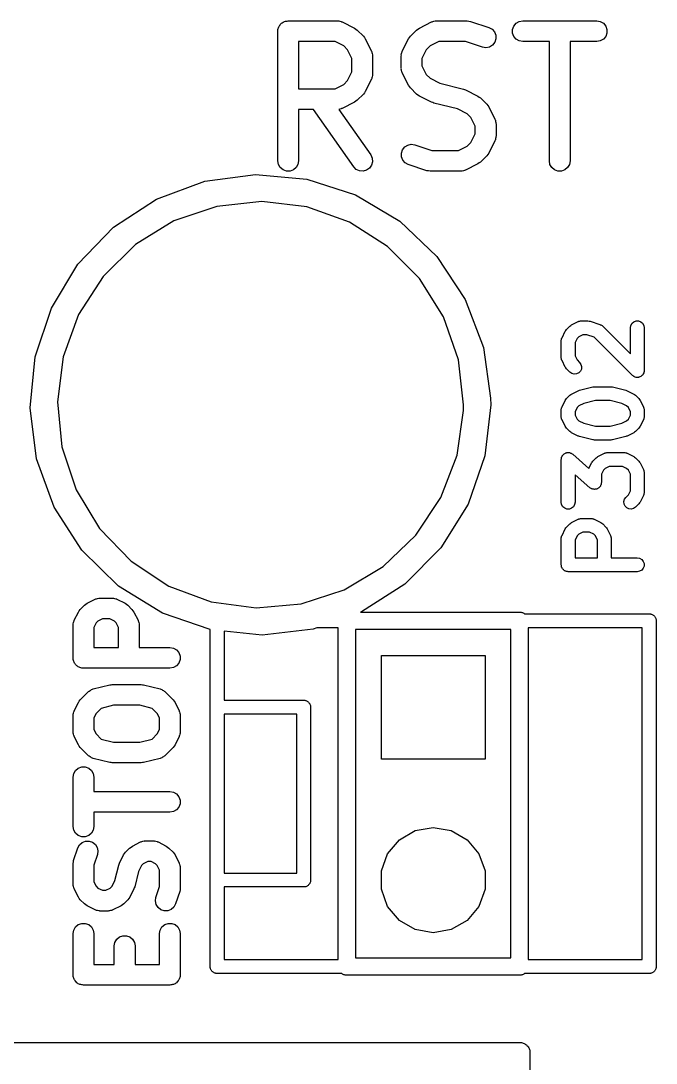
# Model space of a CAD drawing. Extents: x 51 to 149, y -134 to -32.
# Drawn here: x 139.99 to 149.33, y -72.54 to -57.22 of the extents above; entities that cross this region are included whole.
import ezdxf

# ---------------------------------------------------------------- set-up
doc = ezdxf.new("R2010")
doc.units = 0
doc.header["$MEASUREMENT"] = 0
doc.layers.add('BLACK', color=7, linetype='CONTINUOUS')

msp = doc.modelspace()

# ---------------------------------------------------------------- linework, layer by layer
at = {"layer": 'BLACK', "linetype": 'CONTINUOUS'}
for p, q in [((143.795, -57.2904), (143.801, -57.2788)), ((143.801, -57.2788), (143.812, -57.2703)), ((143.812, -57.2703), (143.82, -57.26)), ((143.82, -57.26), (143.832, -57.2534)), ((143.832, -57.2534), (143.842, -57.2448)), ((143.842, -57.2448), (143.855, -57.2402)), ((143.855, -57.2402), (143.866, -57.2336)), ((143.866, -57.2336), (143.879, -57.2313)), ((143.879, -57.2313), (143.892, -57.2267)), ((143.892, -57.2267), (143.905, -57.2267)), ((143.905, -57.2267), (143.918, -57.2244)), ((143.918, -57.2244), (144.644, -57.2244)), ((144.644, -57.2244), (144.653, -57.2259)), ((144.653, -57.2259), (144.661, -57.2254)), ((144.661, -57.2254), (144.678, -57.2305)), ((144.678, -57.2305), (144.696, -57.2336)), ((144.696, -57.2336), (144.704, -57.238)), ((144.704, -57.238), (144.712, -57.2405)), ((144.712, -57.2405), (144.894, -57.3312)), ((145.846, -57.3312), (146.027, -57.2405)), ((146.027, -57.2405), (146.036, -57.238)), ((146.036, -57.238), (146.043, -57.2336)), ((146.043, -57.2336), (146.061, -57.2305)), ((146.061, -57.2305), (146.078, -57.2254)), ((146.078, -57.2254), (146.087, -57.2259)), ((146.087, -57.2259), (146.095, -57.2244)), ((146.095, -57.2244), (146.549, -57.2244)), ((146.549, -57.2244), (146.573, -57.2286)), ((146.573, -57.2286), (146.597, -57.2322)), ((146.597, -57.2322), (146.869, -57.3229)), ((147.233, -57.3006), (147.267, -57.26)), ((147.267, -57.26), (147.313, -57.2336)), ((147.313, -57.2336), (147.365, -57.2244)), ((147.365, -57.2244), (148.454, -57.2244)), ((148.454, -57.2244), (148.506, -57.2336)), ((148.506, -57.2336), (148.552, -57.26)), ((148.552, -57.26), (148.586, -57.3006)), ((143.766, -57.3768), (143.768, -57.3637)), ((143.766, -59.2818), (143.766, -57.3768)), ((143.768, -57.3503), (143.773, -57.3378)), ((143.768, -57.3637), (143.768, -57.3503)), ((143.773, -57.3378), (143.775, -57.3247)), ((143.775, -57.3247), (143.782, -57.3131)), ((143.782, -57.3131), (143.786, -57.3006)), ((143.786, -57.3006), (143.795, -57.2904)), ((144.894, -57.3312), (144.913, -57.3457)), ((144.913, -57.3457), (144.933, -57.3597)), ((144.933, -57.3597), (145.024, -57.4505)), ((145.715, -57.4505), (145.806, -57.3597)), ((145.806, -57.3597), (145.826, -57.3457)), ((145.826, -57.3457), (145.846, -57.3312)), ((146.869, -57.3229), (146.916, -57.3481)), ((146.916, -57.3481), (146.951, -57.3877)), ((146.951, -57.3877), (146.97, -57.4369)), ((147.215, -57.3503), (147.233, -57.3006)), ((147.215, -57.4032), (147.215, -57.3503)), ((147.233, -57.453), (147.215, -57.4032)), ((148.586, -57.3006), (148.604, -57.3503)), ((148.604, -57.4032), (148.586, -57.453)), ((148.604, -57.3503), (148.604, -57.4032)), ((144.071, -57.5292), (144.071, -58.2222)), ((144.608, -57.5292), (144.071, -57.5292)), ((144.735, -57.5928), (144.608, -57.5292)), ((145.024, -57.4505), (145.038, -57.4705)), ((145.038, -57.4705), (145.052, -57.4901)), ((145.052, -57.4901), (145.143, -57.6715)), ((145.596, -57.6715), (145.687, -57.4901)), ((145.687, -57.4901), (145.701, -57.4704)), ((145.701, -57.4704), (145.715, -57.4505)), ((146.131, -57.5292), (146.004, -57.5928)), ((146.524, -57.5292), (146.131, -57.5292)), ((146.773, -57.6121), (146.524, -57.5292)), ((146.922, -57.5815), (146.877, -57.6092)), ((146.955, -57.5401), (146.922, -57.5815)), ((146.972, -57.4899), (146.955, -57.5401)), ((146.97, -57.4369), (146.972, -57.4899)), ((147.267, -57.4935), (147.233, -57.453)), ((147.313, -57.52), (147.267, -57.4935)), ((147.365, -57.5292), (147.313, -57.52)), ((147.757, -57.5292), (147.365, -57.5292)), ((147.757, -59.2818), (147.757, -57.5292)), ((148.454, -57.5292), (148.062, -57.5292)), ((148.062, -57.5292), (148.062, -59.2818)), ((148.506, -57.52), (148.454, -57.5292)), ((148.552, -57.4935), (148.506, -57.52)), ((148.586, -57.453), (148.552, -57.4935)), ((144.791, -57.6485), (144.735, -57.5928)), ((144.854, -57.7756), (144.791, -57.6485)), ((145.143, -57.6715), (145.146, -57.6799)), ((145.146, -57.6799), (145.15, -57.6875)), ((145.15, -57.6875), (145.153, -57.7051)), ((145.153, -57.7051), (145.158, -57.7222)), ((145.158, -57.7222), (145.158, -57.731)), ((145.158, -57.731), (145.159, -57.7396)), ((145.159, -57.7396), (145.159, -58.0118)), ((145.58, -57.7396), (145.582, -57.731)), ((145.58, -57.9211), (145.58, -57.7396)), ((145.581, -57.7222), (145.586, -57.7051)), ((145.582, -57.731), (145.581, -57.7222)), ((145.586, -57.7051), (145.589, -57.6875)), ((145.589, -57.6875), (145.594, -57.6799)), ((145.594, -57.6799), (145.596, -57.6715)), ((145.948, -57.6485), (145.885, -57.7756)), ((146.004, -57.5928), (145.948, -57.6485)), ((146.825, -57.6198), (146.773, -57.6121)), ((146.877, -57.6092), (146.825, -57.6198)), ((144.854, -57.9758), (144.854, -57.7756)), ((145.885, -57.7756), (145.885, -57.8851)), ((145.885, -57.8851), (145.948, -58.0122)), ((144.791, -58.1029), (144.854, -57.9758)), ((145.153, -58.0463), (145.15, -58.0639)), ((145.158, -58.0292), (145.153, -58.0463)), ((145.159, -58.0118), (145.158, -58.0204)), ((145.158, -58.0204), (145.158, -58.0292)), ((145.582, -57.9297), (145.58, -57.9211)), ((145.581, -57.9385), (145.582, -57.9297)), ((145.586, -57.9556), (145.581, -57.9385)), ((145.589, -57.9732), (145.586, -57.9556)), ((145.594, -57.9808), (145.589, -57.9732)), ((145.596, -57.9892), (145.594, -57.9808)), ((145.687, -58.1707), (145.596, -57.9892)), ((145.948, -58.0122), (146.004, -58.068)), ((144.608, -58.2222), (144.735, -58.1587)), ((144.735, -58.1587), (144.791, -58.1029)), ((145.143, -58.0799), (145.052, -58.2614)), ((145.146, -58.0715), (145.143, -58.0799)), ((145.15, -58.0639), (145.146, -58.0715)), ((145.701, -58.1903), (145.687, -58.1707)), ((145.715, -58.2103), (145.701, -58.1903)), ((146.004, -58.068), (146.149, -58.1401)), ((146.149, -58.1401), (146.495, -58.2268)), ((144.071, -58.2222), (144.608, -58.2222)), ((145.024, -58.301), (144.933, -58.3917)), ((145.038, -58.281), (145.024, -58.301)), ((145.052, -58.2614), (145.038, -58.281)), ((145.806, -58.301), (145.715, -58.2103)), ((145.826, -58.315), (145.806, -58.301)), ((145.846, -58.3295), (145.826, -58.315)), ((146.027, -58.4202), (145.846, -58.3295)), ((146.495, -58.2268), (146.51, -58.2336)), ((146.51, -58.2336), (146.526, -58.2383)), ((146.526, -58.2383), (146.708, -58.329)), ((146.708, -58.329), (146.727, -58.3436)), ((146.727, -58.3436), (146.747, -58.3576)), ((144.894, -58.4202), (144.712, -58.511)), ((144.913, -58.4057), (144.894, -58.4202)), ((144.933, -58.3917), (144.913, -58.4057)), ((146.043, -58.425), (146.027, -58.4202)), ((146.058, -58.4318), (146.043, -58.425)), ((146.405, -58.5184), (146.058, -58.4318)), ((146.747, -58.3576), (146.838, -58.4483)), ((146.838, -58.4483), (146.852, -58.4683)), ((146.852, -58.4683), (146.867, -58.4879)), ((146.867, -58.4879), (146.957, -58.6693)), ((144.292, -58.527), (144.071, -58.527)), ((144.071, -58.527), (144.071, -59.2818)), ((144.882, -59.3692), (144.292, -58.527)), ((144.678, -58.521), (144.663, -58.5254)), ((144.663, -58.5254), (145.132, -59.1944)), ((144.696, -58.5179), (144.678, -58.521)), ((144.704, -58.5135), (144.696, -58.5179)), ((144.712, -58.511), (144.704, -58.5135)), ((146.549, -58.5906), (146.405, -58.5184)), ((146.605, -58.6463), (146.549, -58.5906)), ((146.669, -58.7735), (146.605, -58.6463)), ((146.669, -58.883), (146.669, -58.7735)), ((146.957, -58.6693), (146.96, -58.6778)), ((146.96, -58.6778), (146.964, -58.6854)), ((146.964, -58.6854), (146.967, -58.703)), ((146.967, -58.703), (146.972, -58.7201)), ((146.972, -58.7201), (146.972, -58.7288)), ((146.972, -58.7288), (146.973, -58.7375)), ((146.973, -58.7375), (146.973, -58.9189)), ((146.605, -59.0101), (146.669, -58.883)), ((146.967, -58.9535), (146.964, -58.9711)), ((146.972, -58.9364), (146.967, -58.9535)), ((146.973, -58.9189), (146.972, -58.9276)), ((146.972, -58.9276), (146.972, -58.9364)), ((145.582, -59.1687), (145.598, -59.1185)), ((145.598, -59.1185), (145.631, -59.077)), ((145.631, -59.077), (145.676, -59.0493)), ((145.676, -59.0493), (145.728, -59.0387)), ((145.728, -59.0387), (145.781, -59.0465)), ((145.781, -59.0465), (146.029, -59.1294)), ((146.422, -59.1294), (146.549, -59.0658)), ((146.549, -59.0658), (146.605, -59.0101)), ((146.957, -58.9871), (146.867, -59.1685)), ((146.96, -58.9787), (146.957, -58.9871)), ((146.964, -58.9711), (146.96, -58.9787)), ((145.132, -59.1944), (145.154, -59.2424)), ((145.154, -59.2424), (145.159, -59.2951)), ((145.583, -59.2216), (145.582, -59.1687)), ((145.603, -59.2708), (145.583, -59.2216)), ((145.638, -59.3104), (145.603, -59.2708)), ((146.029, -59.1294), (146.422, -59.1294)), ((146.838, -59.2081), (146.747, -59.2988)), ((146.852, -59.1881), (146.838, -59.2081)), ((146.867, -59.1685), (146.852, -59.1881)), ((143.775, -59.3339), (143.766, -59.2818)), ((143.801, -59.3797), (143.775, -59.3339)), ((143.842, -59.4138), (143.801, -59.3797)), ((143.892, -59.4319), (143.842, -59.4138)), ((143.994, -59.4138), (143.945, -59.4319)), ((144.035, -59.3797), (143.994, -59.4138)), ((144.061, -59.3339), (144.035, -59.3797)), ((144.071, -59.2818), (144.061, -59.3339)), ((144.919, -59.4066), (144.882, -59.3692)), ((144.967, -59.429), (144.919, -59.4066)), ((145.071, -59.4199), (145.02, -59.4336)), ((145.115, -59.3896), (145.071, -59.4199)), ((145.145, -59.3462), (145.115, -59.3896)), ((145.159, -59.2951), (145.145, -59.3462)), ((145.684, -59.3356), (145.638, -59.3104)), ((145.956, -59.4264), (145.684, -59.3356)), ((146.518, -59.4206), (146.51, -59.425)), ((146.526, -59.4181), (146.518, -59.4206)), ((146.708, -59.3274), (146.526, -59.4181)), ((146.727, -59.3128), (146.708, -59.3274)), ((146.747, -59.2988), (146.727, -59.3128)), ((147.766, -59.3339), (147.757, -59.2818)), ((147.793, -59.3797), (147.766, -59.3339)), ((147.833, -59.4138), (147.793, -59.3797)), ((147.883, -59.4319), (147.833, -59.4138)), ((147.986, -59.4138), (147.936, -59.4319)), ((148.026, -59.3797), (147.986, -59.4138)), ((148.053, -59.3339), (148.026, -59.3797)), ((148.062, -59.2818), (148.053, -59.3339)), ((142.691, -59.5801), (143.439, -59.4802)), ((143.439, -59.4802), (144.191, -59.5486)), ((143.945, -59.4319), (143.892, -59.4319)), ((144.191, -59.5486), (144.909, -59.7819)), ((145.02, -59.4336), (144.967, -59.429)), ((145.981, -59.4299), (145.956, -59.4264)), ((146.005, -59.4342), (145.981, -59.4299)), ((146.458, -59.4342), (146.005, -59.4342)), ((146.467, -59.4327), (146.458, -59.4342)), ((146.476, -59.4332), (146.467, -59.4327)), ((146.493, -59.4281), (146.476, -59.4332)), ((146.51, -59.425), (146.493, -59.4281)), ((147.936, -59.4319), (147.883, -59.4319)), ((141.984, -59.8432), (142.691, -59.5801)), ((141.352, -60.2564), (141.984, -59.8432)), ((143.531, -59.8806), (142.869, -59.9501)), ((144.192, -59.9594), (143.531, -59.8806)), ((144.909, -59.7819), (145.557, -60.1683)), ((142.869, -59.9501), (142.239, -60.1645)), ((144.818, -60.1825), (144.192, -59.9594)), ((142.239, -60.1645), (141.673, -60.5132)), ((145.38, -60.5391), (144.818, -60.1825)), ((145.557, -60.1683), (146.103, -60.6888)), ((140.828, -60.7994), (141.352, -60.2564)), ((141.673, -60.5132), (141.197, -60.9787)), ((145.849, -61.0112), (145.38, -60.5391)), ((140.437, -61.4449), (140.828, -60.7994)), ((146.103, -60.6888), (146.521, -61.3175)), ((141.197, -60.9787), (140.837, -61.538)), ((146.202, -61.5754), (145.849, -61.0112)), ((146.521, -61.3175), (146.789, -62.0231)), ((140.198, -62.1611), (140.437, -61.4449)), ((140.837, -61.538), (140.609, -62.1632)), ((146.42, -62.2038), (146.202, -61.5754)), ((148.01, -61.759), (148.059, -61.7106)), ((148.059, -61.7106), (148.072, -61.7013)), ((148.072, -61.7013), (148.085, -61.6916)), ((148.085, -61.6916), (148.182, -61.6432)), ((148.182, -61.6432), (148.187, -61.6416)), ((148.187, -61.6416), (148.192, -61.6386)), ((148.192, -61.6386), (148.204, -61.6366)), ((148.204, -61.6366), (148.216, -61.6332)), ((148.216, -61.6332), (148.221, -61.6335)), ((148.221, -61.6335), (148.227, -61.6325)), ((148.227, -61.6325), (148.324, -61.6325)), ((148.324, -61.6325), (148.34, -61.6353)), ((148.34, -61.6353), (148.356, -61.6377)), ((148.356, -61.6377), (148.501, -61.6861)), ((148.501, -61.6861), (148.506, -61.6889)), ((148.506, -61.6889), (148.512, -61.6904)), ((148.512, -61.6904), (148.522, -61.6972)), ((148.522, -61.6972), (148.532, -61.7029)), ((148.532, -61.7029), (148.536, -61.7073)), ((148.536, -61.7073), (148.541, -61.7106)), ((148.541, -61.7106), (148.948, -62.1178)), ((148.948, -61.7341), (148.954, -61.6993)), ((148.954, -61.6993), (148.972, -61.6688)), ((148.972, -61.6688), (148.999, -61.6461)), ((148.999, -61.6461), (149.032, -61.634)), ((149.032, -61.634), (149.067, -61.634)), ((149.067, -61.634), (149.1, -61.6461)), ((149.1, -61.6461), (149.127, -61.6688)), ((149.127, -61.6688), (149.145, -61.6993)), ((149.145, -61.6993), (149.151, -61.7341)), ((147.943, -61.8822), (147.991, -61.7854)), ((147.991, -61.7854), (148.001, -61.7723)), ((148.001, -61.7723), (148.01, -61.759)), ((148.191, -61.866), (148.166, -61.891)), ((148.251, -61.8357), (148.191, -61.866)), ((148.307, -61.8357), (148.251, -61.8357)), ((148.414, -61.8713), (148.307, -61.8357)), ((148.978, -62.4349), (148.414, -61.8713)), ((148.948, -62.1178), (148.948, -61.7341)), ((149.151, -61.7341), (149.151, -62.363)), ((146.789, -62.0231), (146.894, -62.7705)), ((147.932, -61.9276), (147.933, -61.9218)), ((147.932, -62.1695), (147.932, -61.9276)), ((147.933, -61.916), (147.936, -61.9046)), ((147.933, -61.9218), (147.933, -61.916)), ((147.936, -61.9046), (147.938, -61.8929)), ((147.938, -61.8929), (147.941, -61.8878)), ((147.941, -61.8878), (147.943, -61.8822)), ((148.166, -61.891), (148.135, -61.9516)), ((148.135, -61.9516), (148.135, -62.1455)), ((140.125, -62.9123), (140.198, -62.1611)), ((140.609, -62.1632), (140.526, -62.8233)), ((147.933, -62.1753), (147.932, -62.1695)), ((147.933, -62.1811), (147.933, -62.1753)), ((147.936, -62.1925), (147.933, -62.1811)), ((148.135, -62.1455), (148.166, -62.2061)), ((146.494, -62.865), (146.42, -62.2038)), ((147.938, -62.2043), (147.936, -62.1925)), ((147.941, -62.2093), (147.938, -62.2043)), ((147.943, -62.215), (147.941, -62.2093)), ((147.991, -62.3117), (147.943, -62.215)), ((148.001, -62.3248), (147.991, -62.3117)), ((148.01, -62.3381), (148.001, -62.3248)), ((148.166, -62.2061), (148.202, -62.2428)), ((148.202, -62.2428), (148.222, -62.2717)), ((148.222, -62.2717), (148.232, -62.3058)), ((148.232, -62.3058), (148.229, -62.341)), ((148.059, -62.3865), (148.01, -62.3381)), ((148.087, -62.4067), (148.059, -62.3865)), ((148.122, -62.4159), (148.087, -62.4067)), ((148.157, -62.4128), (148.122, -62.4159)), ((148.189, -62.3979), (148.157, -62.4128)), ((148.214, -62.3729), (148.189, -62.3979)), ((148.229, -62.341), (148.214, -62.3729)), ((148.989, -62.4425), (148.978, -62.4349)), ((148.999, -62.451), (148.989, -62.4425)), ((149.003, -62.4526), (148.999, -62.451)), ((149.007, -62.4551), (149.003, -62.4526)), ((149.02, -62.4586), (149.007, -62.4551)), ((149.032, -62.4631), (149.02, -62.4586)), ((149.036, -62.4631), (149.032, -62.4631)), ((149.041, -62.4643), (149.036, -62.4631)), ((149.054, -62.4631), (149.041, -62.4643)), ((149.067, -62.4631), (149.054, -62.4631)), ((149.071, -62.4616), (149.067, -62.4631)), ((149.076, -62.4612), (149.071, -62.4616)), ((149.088, -62.4556), (149.076, -62.4612)), ((149.1, -62.451), (149.088, -62.4556)), ((149.104, -62.4482), (149.1, -62.451)), ((149.108, -62.4463), (149.104, -62.4482)), ((149.117, -62.4369), (149.108, -62.4463)), ((149.127, -62.4284), (149.117, -62.4369)), ((149.13, -62.4245), (149.127, -62.4284)), ((149.133, -62.4213), (149.13, -62.4245)), ((149.138, -62.4093), (149.133, -62.4213)), ((149.145, -62.3978), (149.138, -62.4093)), ((149.146, -62.3934), (149.145, -62.3978)), ((149.148, -62.3893), (149.146, -62.3934)), ((149.149, -62.3761), (149.148, -62.3893)), ((149.151, -62.363), (149.149, -62.3761)), ((148.202, -62.6515), (148.396, -62.6031)), ((148.396, -62.6031), (148.408, -62.6023)), ((148.408, -62.6023), (148.421, -62.6001)), ((148.421, -62.6001), (148.663, -62.6001)), ((148.663, -62.6001), (148.675, -62.6023)), ((148.675, -62.6023), (148.687, -62.6031)), ((148.687, -62.6031), (148.881, -62.6515)), ((146.894, -62.7705), (146.895, -62.865)), ((147.991, -62.8014), (148.001, -62.7883)), ((148.001, -62.7883), (148.01, -62.775)), ((148.01, -62.775), (148.059, -62.7266)), ((148.059, -62.7266), (148.072, -62.7173)), ((148.072, -62.7173), (148.085, -62.7076)), ((148.085, -62.7076), (148.182, -62.6592)), ((148.182, -62.6592), (148.192, -62.6561)), ((148.192, -62.6561), (148.202, -62.6515)), ((148.881, -62.6515), (148.891, -62.6561)), ((148.891, -62.6561), (148.902, -62.6592)), ((148.902, -62.6592), (148.998, -62.7076)), ((148.998, -62.7076), (149.011, -62.7173)), ((149.011, -62.7173), (149.025, -62.7266)), ((149.025, -62.7266), (149.073, -62.775)), ((149.073, -62.775), (149.082, -62.7883)), ((149.082, -62.7883), (149.092, -62.8014)), ((140.219, -63.6611), (140.125, -62.9123)), ((140.526, -62.8233), (140.591, -63.4855)), ((146.493, -62.9483), (146.494, -62.865)), ((146.895, -62.865), (146.811, -63.6151)), ((147.932, -62.9436), (147.933, -62.9378)), ((147.932, -63.0404), (147.932, -62.9436)), ((147.933, -62.932), (147.936, -62.9206)), ((147.933, -62.9378), (147.933, -62.932)), ((147.936, -62.9206), (147.938, -62.9089)), ((147.938, -62.9089), (147.941, -62.9038)), ((147.941, -62.9038), (147.943, -62.8982)), ((147.943, -62.8982), (147.991, -62.8014)), ((148.166, -62.907), (148.135, -62.9676)), ((148.191, -62.882), (148.166, -62.907)), ((148.263, -62.846), (148.191, -62.882)), ((148.433, -62.8033), (148.263, -62.846)), ((148.65, -62.8033), (148.433, -62.8033)), ((148.821, -62.846), (148.65, -62.8033)), ((148.893, -62.882), (148.821, -62.846)), ((148.918, -62.907), (148.893, -62.882)), ((148.948, -62.9676), (148.918, -62.907)), ((149.092, -62.8014), (149.14, -62.8982)), ((149.14, -62.8982), (149.142, -62.9038)), ((149.142, -62.9038), (149.145, -62.9089)), ((149.145, -62.9089), (149.147, -62.9206)), ((149.147, -62.9206), (149.151, -62.932)), ((149.151, -62.932), (149.15, -62.9378)), ((149.15, -62.9378), (149.151, -62.9436)), ((149.151, -62.9436), (149.151, -63.0404)), ((146.401, -63.6072), (146.493, -62.9483)), ((147.933, -63.0461), (147.932, -63.0404)), ((147.933, -63.052), (147.933, -63.0461)), ((147.936, -63.0634), (147.933, -63.052)), ((147.938, -63.0751), (147.936, -63.0634)), ((147.941, -63.0802), (147.938, -63.0751)), ((147.943, -63.0858), (147.941, -63.0802)), ((147.991, -63.1826), (147.943, -63.0858)), ((148.135, -62.9676), (148.135, -63.0164)), ((148.135, -63.0164), (148.166, -63.077)), ((148.166, -63.077), (148.191, -63.102)), ((148.893, -63.102), (148.918, -63.077)), ((148.918, -63.077), (148.948, -63.0164)), ((148.948, -63.0164), (148.948, -62.9676)), ((149.14, -63.0858), (149.092, -63.1826)), ((149.142, -63.0802), (149.14, -63.0858)), ((149.145, -63.0751), (149.142, -63.0802)), ((149.147, -63.0634), (149.145, -63.0751)), ((149.151, -63.052), (149.147, -63.0634)), ((149.151, -63.0404), (149.15, -63.0461)), ((149.15, -63.0461), (149.151, -63.052)), ((148.001, -63.1957), (147.991, -63.1826)), ((148.01, -63.209), (148.001, -63.1957)), ((148.059, -63.2574), (148.01, -63.209)), ((148.191, -63.102), (148.263, -63.138)), ((148.263, -63.138), (148.433, -63.1807)), ((148.433, -63.1807), (148.65, -63.1807)), ((148.65, -63.1807), (148.821, -63.138)), ((148.821, -63.138), (148.893, -63.102)), ((149.073, -63.209), (149.025, -63.2574)), ((149.082, -63.1957), (149.073, -63.209)), ((149.092, -63.1826), (149.082, -63.1957)), ((148.072, -63.2667), (148.059, -63.2574)), ((148.085, -63.2764), (148.072, -63.2667)), ((148.182, -63.3248), (148.085, -63.2764)), ((148.192, -63.3279), (148.182, -63.3248)), ((148.202, -63.3325), (148.192, -63.3279)), ((148.396, -63.3809), (148.202, -63.3325)), ((148.408, -63.3817), (148.396, -63.3809)), ((148.421, -63.3839), (148.408, -63.3817)), ((148.663, -63.3839), (148.421, -63.3839)), ((148.675, -63.3817), (148.663, -63.3839)), ((148.687, -63.3809), (148.675, -63.3817)), ((148.881, -63.3325), (148.687, -63.3809)), ((148.891, -63.3279), (148.881, -63.3325)), ((148.902, -63.3248), (148.891, -63.3279)), ((148.998, -63.2764), (148.902, -63.3248)), ((149.011, -63.2667), (148.998, -63.2764)), ((149.025, -63.2574), (149.011, -63.2667)), ((140.591, -63.4855), (140.801, -64.1169)), ((140.478, -64.3703), (140.219, -63.6611)), ((146.164, -64.2292), (146.401, -63.6072)), ((146.811, -63.6151), (146.563, -64.3278)), ((147.932, -63.6693), (147.934, -63.6596)), ((147.932, -64.2983), (147.932, -63.6693)), ((147.934, -63.6496), (147.937, -63.6423)), ((147.934, -63.6596), (147.934, -63.6496)), ((147.937, -63.6423), (147.938, -63.6346)), ((147.938, -63.6346), (147.943, -63.626)), ((147.943, -63.626), (147.947, -63.6167)), ((147.947, -63.6167), (147.952, -63.6108)), ((147.952, -63.6108), (147.956, -63.604)), ((147.956, -63.604), (147.963, -63.5976)), ((147.963, -63.5976), (147.97, -63.5902)), ((147.97, -63.5902), (147.977, -63.5864)), ((147.977, -63.5864), (147.983, -63.5813)), ((147.983, -63.5813), (147.992, -63.5779)), ((147.992, -63.5779), (148.001, -63.5732)), ((148.001, -63.5732), (148.009, -63.572)), ((148.009, -63.572), (148.016, -63.5693)), ((148.016, -63.5693), (148.026, -63.5693)), ((148.026, -63.5693), (148.036, -63.5678)), ((148.036, -63.5678), (148.043, -63.5693)), ((148.043, -63.5693), (148.051, -63.5693)), ((148.051, -63.5693), (148.061, -63.5727)), ((148.061, -63.5727), (148.07, -63.5746)), ((148.07, -63.5746), (148.077, -63.5787)), ((148.077, -63.5787), (148.084, -63.5813)), ((148.084, -63.5813), (148.092, -63.5877)), ((148.092, -63.5877), (148.101, -63.5929)), ((148.101, -63.5929), (148.338, -63.8008)), ((148.378, -63.7207), (148.388, -63.7076)), ((148.388, -63.7076), (148.397, -63.6943)), ((148.397, -63.6943), (148.446, -63.6459)), ((148.446, -63.6459), (148.459, -63.6365)), ((148.459, -63.6365), (148.472, -63.6268)), ((148.472, -63.6268), (148.569, -63.5785)), ((148.569, -63.5785), (148.574, -63.5768)), ((148.574, -63.5768), (148.579, -63.5739)), ((148.579, -63.5739), (148.591, -63.5718)), ((148.591, -63.5718), (148.603, -63.5684)), ((148.603, -63.5684), (148.608, -63.5687)), ((148.608, -63.5687), (148.614, -63.5677)), ((148.614, -63.5677), (148.856, -63.5677)), ((148.856, -63.5677), (148.862, -63.5687)), ((148.862, -63.5687), (148.868, -63.5684)), ((148.868, -63.5684), (148.879, -63.5718)), ((148.879, -63.5718), (148.891, -63.5739)), ((148.891, -63.5739), (148.896, -63.5768)), ((148.896, -63.5768), (148.902, -63.5785)), ((148.902, -63.5785), (148.998, -63.6268)), ((148.998, -63.6268), (149.011, -63.6365)), ((149.011, -63.6365), (149.025, -63.6459)), ((149.025, -63.6459), (149.073, -63.6943)), ((149.073, -63.6943), (149.082, -63.7076)), ((149.082, -63.7076), (149.092, -63.7207)), ((148.338, -63.8008), (148.378, -63.7207)), ((148.553, -63.8263), (148.522, -63.8868)), ((148.578, -63.8012), (148.553, -63.8263)), ((148.638, -63.7709), (148.578, -63.8012)), ((148.832, -63.7709), (148.638, -63.7709)), ((148.893, -63.8012), (148.832, -63.7709)), ((148.918, -63.8263), (148.893, -63.8012)), ((148.948, -63.8868), (148.918, -63.8263)), ((149.092, -63.7207), (149.14, -63.8174)), ((149.14, -63.8174), (149.142, -63.823)), ((149.142, -63.823), (149.145, -63.8281)), ((149.145, -63.8281), (149.147, -63.8398)), ((149.147, -63.8398), (149.151, -63.8512)), ((149.151, -63.8512), (149.15, -63.8571)), ((149.15, -63.8571), (149.151, -63.8629)), ((149.151, -63.8629), (149.151, -64.1531)), ((148.354, -64.0845), (148.135, -63.8932)), ((148.135, -63.8932), (148.135, -64.2983)), ((148.521, -64.0178), (148.52, -64.0277)), ((148.522, -64.008), (148.521, -64.0178)), ((148.522, -63.8868), (148.522, -64.008)), ((148.948, -64.1292), (148.948, -63.8868)), ((140.801, -64.1169), (141.145, -64.686)), ((148.362, -64.0896), (148.354, -64.0845)), ((148.37, -64.096), (148.362, -64.0896)), ((148.377, -64.0987), (148.37, -64.096)), ((148.384, -64.1027), (148.377, -64.0987)), ((148.394, -64.1047), (148.384, -64.1027)), ((148.403, -64.1081), (148.394, -64.1047)), ((148.411, -64.1081), (148.403, -64.1081)), ((148.419, -64.1096), (148.411, -64.1081)), ((148.428, -64.1081), (148.419, -64.1096)), ((148.438, -64.1081), (148.428, -64.1081)), ((148.446, -64.1054), (148.438, -64.1081)), ((148.453, -64.1042), (148.446, -64.1054)), ((148.462, -64.0994), (148.453, -64.1042)), ((148.471, -64.096), (148.462, -64.0994)), ((148.477, -64.0909), (148.471, -64.096)), ((148.484, -64.0872), (148.477, -64.0909)), ((148.491, -64.0797), (148.484, -64.0872)), ((148.498, -64.0733), (148.491, -64.0797)), ((148.502, -64.0665), (148.498, -64.0733)), ((148.508, -64.0606), (148.502, -64.0665)), ((148.511, -64.0514), (148.508, -64.0606)), ((148.516, -64.0427), (148.511, -64.0514)), ((148.518, -64.035), (148.516, -64.0427)), ((148.52, -64.0277), (148.518, -64.035)), ((148.918, -64.1897), (148.948, -64.1292)), ((149.151, -64.1648), (149.147, -64.1762)), ((149.151, -64.1531), (149.15, -64.1589)), ((149.15, -64.1589), (149.151, -64.1648)), ((145.796, -64.7834), (146.164, -64.2292)), ((147.938, -64.333), (147.932, -64.2983)), ((148.135, -64.2983), (148.129, -64.333)), ((148.852, -64.2894), (148.861, -64.2553)), ((148.855, -64.3246), (148.852, -64.2894)), ((148.87, -64.3566), (148.855, -64.3246)), ((148.861, -64.2553), (148.881, -64.2264)), ((148.881, -64.2264), (148.918, -64.1897)), ((149.073, -64.3217), (149.025, -64.3701)), ((149.082, -64.3084), (149.073, -64.3217)), ((149.092, -64.2953), (149.082, -64.3084)), ((149.14, -64.1986), (149.092, -64.2953)), ((149.142, -64.193), (149.14, -64.1986)), ((149.145, -64.1879), (149.142, -64.193)), ((149.147, -64.1762), (149.145, -64.1879)), ((140.886, -65.0047), (140.478, -64.3703)), ((146.563, -64.3278), (146.163, -64.9679)), ((147.956, -64.3636), (147.938, -64.333)), ((147.983, -64.3863), (147.956, -64.3636)), ((148.016, -64.3983), (147.983, -64.3863)), ((148.051, -64.3983), (148.016, -64.3983)), ((148.084, -64.3863), (148.051, -64.3983)), ((148.111, -64.3636), (148.084, -64.3863)), ((148.129, -64.333), (148.111, -64.3636)), ((148.895, -64.3815), (148.87, -64.3566)), ((148.927, -64.3964), (148.895, -64.3815)), ((148.962, -64.3995), (148.927, -64.3964)), ((148.996, -64.3904), (148.962, -64.3995)), ((149.025, -64.3701), (148.996, -64.3904)), ((148.01, -64.6619), (148.059, -64.6135)), ((148.059, -64.6135), (148.072, -64.6042)), ((148.072, -64.6042), (148.085, -64.5945)), ((148.085, -64.5945), (148.182, -64.5461)), ((148.182, -64.5461), (148.187, -64.5444)), ((148.187, -64.5444), (148.192, -64.5415)), ((148.192, -64.5415), (148.204, -64.5394)), ((148.204, -64.5394), (148.216, -64.536)), ((148.216, -64.536), (148.221, -64.5364)), ((148.221, -64.5364), (148.227, -64.5354)), ((148.227, -64.5354), (148.372, -64.5354)), ((148.372, -64.5354), (148.378, -64.5364)), ((148.378, -64.5364), (148.384, -64.536)), ((148.384, -64.536), (148.395, -64.5394)), ((148.395, -64.5394), (148.407, -64.5415)), ((148.407, -64.5415), (148.412, -64.5444)), ((148.412, -64.5444), (148.418, -64.5461)), ((148.418, -64.5461), (148.514, -64.5945)), ((148.514, -64.5945), (148.528, -64.6042)), ((148.528, -64.6042), (148.541, -64.6135)), ((148.541, -64.6135), (148.589, -64.6619)), ((141.145, -64.686), (141.608, -65.1646)), ((145.314, -65.2422), (145.796, -64.7834)), ((147.941, -64.7907), (147.943, -64.785)), ((147.943, -64.785), (147.991, -64.6883)), ((147.991, -64.6883), (148.001, -64.6752)), ((148.001, -64.6752), (148.01, -64.6619)), ((148.191, -64.7688), (148.166, -64.7939)), ((148.251, -64.7386), (148.191, -64.7688)), ((148.348, -64.7386), (148.251, -64.7386)), ((148.409, -64.7688), (148.348, -64.7386)), ((148.434, -64.7939), (148.409, -64.7688)), ((148.589, -64.6619), (148.599, -64.6752)), ((148.599, -64.6752), (148.608, -64.6883)), ((148.608, -64.6883), (148.657, -64.785)), ((148.657, -64.785), (148.658, -64.7907)), ((147.932, -64.8305), (147.933, -64.8247)), ((147.932, -65.2175), (147.932, -64.8305)), ((147.933, -64.8189), (147.936, -64.8074)), ((147.933, -64.8247), (147.933, -64.8189)), ((147.936, -64.8074), (147.938, -64.7957)), ((147.938, -64.7957), (147.941, -64.7907)), ((148.166, -64.7939), (148.135, -64.8545)), ((148.135, -64.8545), (148.135, -65.1159)), ((148.464, -64.8545), (148.434, -64.7939)), ((148.464, -65.1159), (148.464, -64.8545)), ((148.658, -64.7907), (148.661, -64.7957)), ((148.661, -64.7957), (148.663, -64.8074)), ((148.663, -64.8074), (148.667, -64.8189)), ((148.667, -64.8189), (148.666, -64.8247)), ((148.666, -64.8247), (148.667, -64.8305)), ((148.667, -64.8305), (148.667, -65.1159)), ((141.426, -65.5328), (140.886, -65.0047)), ((146.163, -64.9679), (145.631, -65.5034)), ((141.608, -65.1646), (142.164, -65.5289)), ((144.743, -65.5829), (145.314, -65.2422)), ((147.934, -65.2263), (147.932, -65.2175)), ((147.934, -65.2352), (147.934, -65.2263)), ((147.937, -65.2435), (147.934, -65.2352)), ((147.938, -65.2523), (147.937, -65.2435)), ((148.135, -65.1159), (148.464, -65.1159)), ((148.667, -65.1159), (149.05, -65.1159)), ((149.05, -65.1159), (149.084, -65.1221)), ((149.084, -65.1221), (149.115, -65.1397)), ((149.115, -65.1397), (149.138, -65.1667)), ((149.138, -65.1667), (149.15, -65.1999)), ((149.15, -65.2352), (149.138, -65.2683)), ((149.15, -65.1999), (149.15, -65.2352)), ((147.943, -65.26), (147.938, -65.2523)), ((147.946, -65.2683), (147.943, -65.26)), ((147.951, -65.2751), (147.946, -65.2683)), ((147.956, -65.2828), (147.951, -65.2751)), ((147.963, -65.2885), (147.956, -65.2828)), ((147.968, -65.2954), (147.963, -65.2885)), ((147.976, -65.2998), (147.968, -65.2954)), ((147.983, -65.3055), (147.976, -65.2998)), ((147.991, -65.3086), (147.983, -65.3055)), ((147.999, -65.313), (147.991, -65.3086)), ((148.008, -65.3145), (147.999, -65.313)), ((148.016, -65.3176), (148.008, -65.3145)), ((148.025, -65.3176), (148.016, -65.3176)), ((148.034, -65.3191), (148.025, -65.3176)), ((149.05, -65.3191), (148.034, -65.3191)), ((149.084, -65.313), (149.05, -65.3191)), ((149.115, -65.2954), (149.084, -65.313)), ((149.138, -65.2683), (149.115, -65.2954)), ((142.069, -65.9283), (141.426, -65.5328)), ((142.164, -65.5289), (142.788, -65.7608)), ((145.631, -65.5034), (144.994, -65.9079)), ((144.11, -65.7885), (144.743, -65.5829)), ((140.862, -65.8718), (140.923, -65.8113)), ((140.923, -65.8113), (140.943, -65.7973)), ((140.943, -65.7973), (140.962, -65.7827)), ((140.962, -65.7827), (141.083, -65.7223)), ((141.083, -65.7223), (141.092, -65.7198)), ((141.092, -65.7198), (141.099, -65.7154)), ((141.099, -65.7154), (141.117, -65.7123)), ((141.117, -65.7123), (141.134, -65.7072)), ((141.134, -65.7072), (141.143, -65.7077)), ((141.143, -65.7077), (141.151, -65.7062)), ((141.151, -65.7062), (141.333, -65.7062)), ((141.333, -65.7062), (141.342, -65.7077)), ((141.342, -65.7077), (141.35, -65.7072)), ((141.35, -65.7072), (141.367, -65.7123)), ((141.367, -65.7123), (141.385, -65.7154)), ((141.385, -65.7154), (141.393, -65.7198)), ((141.393, -65.7198), (141.401, -65.7223)), ((141.401, -65.7223), (141.522, -65.7827)), ((141.522, -65.7827), (141.542, -65.7973)), ((141.542, -65.7973), (141.562, -65.8113)), ((141.562, -65.8113), (141.622, -65.8718)), ((142.788, -65.7608), (143.447, -65.8488)), ((143.447, -65.8488), (144.11, -65.7885)), ((140.773, -66.0323), (140.834, -65.9114)), ((140.834, -65.9114), (140.848, -65.8918)), ((140.848, -65.8918), (140.862, -65.8718)), ((141.622, -65.8718), (141.636, -65.8918)), ((141.636, -65.8918), (141.651, -65.9114)), ((141.651, -65.9114), (141.711, -66.0323)), ((142.773, -66.1683), (142.069, -65.9283)), ((144.994, -65.9079), (144.98, -65.913)), ((144.98, -65.913), (147.342, -65.913)), ((147.342, -65.913), (147.353, -65.9169)), ((147.353, -65.9169), (147.364, -65.9188)), ((147.364, -65.9188), (147.374, -65.9245)), ((147.374, -65.9245), (147.384, -65.9283)), ((147.384, -65.9283), (147.393, -65.9356)), ((147.393, -65.9356), (147.398, -65.9384)), ((147.398, -65.9384), (149.243, -65.9384)), ((149.243, -65.9384), (149.251, -65.9415)), ((149.251, -65.9415), (149.26, -65.9431)), ((149.26, -65.9431), (149.268, -65.9476)), ((149.268, -65.9476), (149.277, -65.9507)), ((149.277, -65.9507), (149.283, -65.9565)), ((149.283, -65.9565), (149.291, -65.961)), ((149.291, -65.961), (149.297, -65.9679)), ((149.297, -65.9679), (149.304, -65.9737)), ((149.304, -65.9737), (149.309, -65.9815)), ((149.309, -65.9815), (149.314, -65.9884)), ((149.314, -65.9884), (149.317, -65.9969)), ((149.317, -65.9969), (149.322, -66.0047)), ((149.322, -66.0047), (149.324, -66.0136)), ((140.757, -66.1005), (140.759, -66.0918)), ((140.757, -66.5843), (140.757, -66.1005)), ((140.758, -66.0831), (140.763, -66.0659)), ((140.759, -66.0918), (140.758, -66.0831)), ((140.763, -66.0659), (140.766, -66.0484)), ((140.766, -66.0484), (140.771, -66.0407)), ((140.771, -66.0407), (140.773, -66.0323)), ((141.095, -66.0698), (141.062, -66.1365)), ((141.062, -66.1365), (141.062, -66.4319)), ((141.121, -66.0443), (141.095, -66.0698)), ((141.187, -66.011), (141.121, -66.0443)), ((141.297, -66.011), (141.187, -66.011)), ((141.364, -66.0443), (141.297, -66.011)), ((141.389, -66.0698), (141.364, -66.0443)), ((141.422, -66.1365), (141.389, -66.0698)), ((141.422, -66.4319), (141.422, -66.1365)), ((141.711, -66.0323), (141.714, -66.0407)), ((141.714, -66.0407), (141.718, -66.0484)), ((141.718, -66.0484), (141.721, -66.0659)), ((141.721, -66.0659), (141.726, -66.0831)), ((141.726, -66.0831), (141.726, -66.0918)), ((141.726, -66.0918), (141.727, -66.1005)), ((141.727, -66.1005), (141.727, -66.4319)), ((144.283, -66.1611), (143.534, -66.2504)), ((144.338, -66.1416), (144.283, -66.1611)), ((144.653, -66.1416), (144.338, -66.1416)), ((144.653, -71.0184), (144.653, -66.1416)), ((147.447, -66.1416), (147.447, -71.0184)), ((149.123, -66.1416), (147.447, -66.1416)), ((149.123, -71.0184), (149.123, -66.1416)), ((149.324, -66.0136), (149.327, -66.0221)), ((149.327, -66.0221), (149.327, -71.1379)), ((142.773, -69.8321), (142.773, -66.1683)), ((143.534, -66.2504), (142.977, -66.1919)), ((142.977, -66.1919), (142.977, -67.2084)), ((144.907, -66.167), (144.907, -70.993)), ((147.193, -66.167), (144.907, -66.167)), ((147.193, -70.993), (147.193, -66.167)), ((141.062, -66.4319), (141.422, -66.4319)), ((141.727, -66.4319), (142.18, -66.4319)), ((142.18, -66.4319), (142.232, -66.4411)), ((142.232, -66.4411), (142.277, -66.4675)), ((142.277, -66.4675), (142.312, -66.5081)), ((140.759, -66.5974), (140.757, -66.5843)), ((140.759, -66.6107), (140.759, -66.5974)), ((140.764, -66.6233), (140.759, -66.6107)), ((142.312, -66.5081), (142.33, -66.5578)), ((142.33, -66.6107), (142.312, -66.6605)), ((142.33, -66.5578), (142.33, -66.6107)), ((145.288, -68.072), (145.288, -66.548)), ((145.288, -66.548), (146.812, -66.548)), ((146.812, -66.548), (146.812, -68.072)), ((140.766, -66.6364), (140.764, -66.6233)), ((140.773, -66.648), (140.766, -66.6364)), ((140.778, -66.6605), (140.773, -66.648)), ((140.786, -66.6707), (140.778, -66.6605)), ((140.793, -66.6822), (140.786, -66.6707)), ((140.803, -66.6908), (140.793, -66.6822)), ((140.812, -66.701), (140.803, -66.6908)), ((140.823, -66.7077), (140.812, -66.701)), ((140.833, -66.7163), (140.823, -66.7077)), ((140.846, -66.7208), (140.833, -66.7163)), ((140.857, -66.7275), (140.846, -66.7208)), ((140.871, -66.7298), (140.857, -66.7275)), ((140.883, -66.7344), (140.871, -66.7298)), ((140.896, -66.7344), (140.883, -66.7344)), ((140.91, -66.7367), (140.896, -66.7344)), ((142.18, -66.7367), (140.91, -66.7367)), ((142.232, -66.7275), (142.18, -66.7367)), ((142.277, -66.701), (142.232, -66.7275)), ((142.312, -66.6605), (142.277, -66.701)), ((140.862, -67.2022), (140.983, -67.0813)), ((140.983, -67.0813), (140.995, -67.0729)), ((140.995, -67.0729), (141.006, -67.0628)), ((141.006, -67.0628), (141.017, -67.0578)), ((141.017, -67.0578), (141.027, -67.0509)), ((141.027, -67.0509), (141.041, -67.0471)), ((141.041, -67.0471), (141.054, -67.0412)), ((141.054, -67.0412), (141.296, -66.9807)), ((141.296, -66.9807), (141.314, -66.9794)), ((141.314, -66.9794), (141.333, -66.9762)), ((141.333, -66.9762), (141.756, -66.9762)), ((141.756, -66.9762), (141.775, -66.9794)), ((141.775, -66.9794), (141.793, -66.9807)), ((141.793, -66.9807), (142.035, -67.0412)), ((142.035, -67.0412), (142.048, -67.0471)), ((142.048, -67.0471), (142.063, -67.0509)), ((142.063, -67.0509), (142.072, -67.0578)), ((142.072, -67.0578), (142.083, -67.0628)), ((142.083, -67.0628), (142.094, -67.0729)), ((142.094, -67.0729), (142.106, -67.0813)), ((142.106, -67.0813), (142.227, -67.2022)), ((140.834, -67.2418), (140.848, -67.2223)), ((140.848, -67.2223), (140.862, -67.2022)), ((142.227, -67.2022), (142.241, -67.2222)), ((142.241, -67.2222), (142.255, -67.2418)), ((142.977, -67.2084), (144.163, -67.2084)), ((144.163, -67.2084), (144.171, -67.2115)), ((144.171, -67.2115), (144.18, -67.2131)), ((144.18, -67.2131), (144.188, -67.2176)), ((144.188, -67.2176), (144.197, -67.2207)), ((144.197, -67.2207), (144.203, -67.2265)), ((144.203, -67.2265), (144.211, -67.231)), ((144.211, -67.231), (144.217, -67.2379)), ((140.763, -67.3964), (140.766, -67.3788)), ((140.766, -67.3788), (140.771, -67.3712)), ((140.771, -67.3712), (140.773, -67.3628)), ((140.773, -67.3628), (140.834, -67.2418)), ((141.169, -67.3267), (141.095, -67.4003)), ((141.352, -67.281), (141.169, -67.3267)), ((141.737, -67.281), (141.352, -67.281)), ((141.92, -67.3267), (141.737, -67.281)), ((141.994, -67.4003), (141.92, -67.3267)), ((142.255, -67.2418), (142.316, -67.3628)), ((142.316, -67.3628), (142.318, -67.3712)), ((142.318, -67.3712), (142.323, -67.3788)), ((142.323, -67.3788), (142.326, -67.3964)), ((144.217, -67.2379), (144.224, -67.2437)), ((144.224, -67.2437), (144.229, -67.2515)), ((144.229, -67.2515), (144.234, -67.2584)), ((144.234, -67.2584), (144.237, -67.2669)), ((144.237, -67.2669), (144.242, -67.2747)), ((144.242, -67.2747), (144.244, -67.2836)), ((144.244, -67.2836), (144.247, -67.2921)), ((144.247, -67.2921), (144.247, -69.8679)), ((140.757, -67.431), (140.759, -67.4223)), ((140.757, -67.6729), (140.757, -67.431)), ((140.758, -67.4135), (140.763, -67.3964)), ((140.759, -67.4223), (140.758, -67.4135)), ((141.095, -67.4003), (141.062, -67.4669)), ((141.062, -67.4669), (141.062, -67.6369)), ((142.027, -67.4669), (141.994, -67.4003)), ((142.027, -67.6369), (142.027, -67.4669)), ((142.326, -67.3964), (142.331, -67.4135)), ((142.331, -67.4135), (142.33, -67.4223)), ((142.33, -67.4223), (142.332, -67.431)), ((142.332, -67.431), (142.332, -67.6729)), ((142.977, -67.4116), (142.977, -69.7484)), ((144.043, -67.4116), (142.977, -67.4116)), ((144.043, -69.7484), (144.043, -67.4116)), ((140.759, -67.6815), (140.757, -67.6729)), ((140.758, -67.6903), (140.759, -67.6815)), ((140.763, -67.7074), (140.758, -67.6903)), ((141.062, -67.6369), (141.095, -67.7035)), ((141.994, -67.7035), (142.027, -67.6369)), ((142.331, -67.6903), (142.326, -67.7074)), ((142.332, -67.6729), (142.33, -67.6815)), ((142.33, -67.6815), (142.331, -67.6903)), ((140.766, -67.725), (140.763, -67.7074)), ((140.771, -67.7326), (140.766, -67.725)), ((140.773, -67.741), (140.771, -67.7326)), ((140.834, -67.862), (140.773, -67.741)), ((141.095, -67.7035), (141.169, -67.7771)), ((141.169, -67.7771), (141.352, -67.8228)), ((141.352, -67.8228), (141.737, -67.8228)), ((141.737, -67.8228), (141.92, -67.7771)), ((141.92, -67.7771), (141.994, -67.7035)), ((142.316, -67.741), (142.255, -67.862)), ((142.318, -67.7326), (142.316, -67.741)), ((142.323, -67.725), (142.318, -67.7326)), ((142.326, -67.7074), (142.323, -67.725)), ((140.848, -67.8816), (140.834, -67.862)), ((140.862, -67.9016), (140.848, -67.8816)), ((140.983, -68.0225), (140.862, -67.9016)), ((142.227, -67.9016), (142.106, -68.0225)), ((142.241, -67.8816), (142.227, -67.9016)), ((142.255, -67.862), (142.241, -67.8816)), ((140.995, -68.0309), (140.983, -68.0225)), ((141.006, -68.0411), (140.995, -68.0309)), ((141.017, -68.046), (141.006, -68.0411)), ((141.027, -68.0529), (141.017, -68.046)), ((141.041, -68.0567), (141.027, -68.0529)), ((141.054, -68.0626), (141.041, -68.0567)), ((141.296, -68.1231), (141.054, -68.0626)), ((141.314, -68.1244), (141.296, -68.1231)), ((141.333, -68.1276), (141.314, -68.1244)), ((141.756, -68.1276), (141.333, -68.1276)), ((141.775, -68.1244), (141.756, -68.1276)), ((141.793, -68.1231), (141.775, -68.1244)), ((142.035, -68.0626), (141.793, -68.1231)), ((142.048, -68.0567), (142.035, -68.0626)), ((142.063, -68.0529), (142.048, -68.0567)), ((142.072, -68.046), (142.063, -68.0529)), ((142.083, -68.0411), (142.072, -68.046)), ((142.094, -68.0309), (142.083, -68.0411)), ((142.106, -68.0225), (142.094, -68.0309)), ((146.812, -68.072), (145.288, -68.072)), ((140.757, -68.3381), (140.766, -68.286)), ((140.766, -68.286), (140.793, -68.2401)), ((140.793, -68.2401), (140.833, -68.2061)), ((140.833, -68.2061), (140.883, -68.188)), ((140.883, -68.188), (140.936, -68.188)), ((140.936, -68.188), (140.986, -68.2061)), ((140.986, -68.2061), (141.026, -68.2401)), ((141.026, -68.2401), (141.053, -68.286)), ((141.053, -68.286), (141.062, -68.3381)), ((140.757, -69.0638), (140.757, -68.3381)), ((141.062, -68.3381), (141.062, -68.5486)), ((141.062, -68.5486), (142.18, -68.5486)), ((142.18, -68.5486), (142.232, -68.5577)), ((142.232, -68.5577), (142.277, -68.5842)), ((142.277, -68.5842), (142.312, -68.6248)), ((142.312, -68.6248), (142.33, -68.6745)), ((142.33, -68.7274), (142.312, -68.7772)), ((142.33, -68.6745), (142.33, -68.7274)), ((142.18, -68.8534), (141.062, -68.8534)), ((141.062, -68.8534), (141.062, -69.0638)), ((142.232, -68.8442), (142.18, -68.8534)), ((142.277, -68.8177), (142.232, -68.8442)), ((142.312, -68.7772), (142.277, -68.8177)), ((140.766, -69.1159), (140.757, -69.0638)), ((141.062, -69.0638), (141.053, -69.1159)), ((140.793, -69.1618), (140.766, -69.1159)), ((140.833, -69.1958), (140.793, -69.1618)), ((140.883, -69.2139), (140.833, -69.1958)), ((140.936, -69.2139), (140.883, -69.2139)), ((140.986, -69.1958), (140.936, -69.2139)), ((141.026, -69.1618), (140.986, -69.1958)), ((141.053, -69.1159), (141.026, -69.1618)), ((145.553, -69.2573), (145.785, -69.1229)), ((145.785, -69.1229), (146.05, -69.0762)), ((146.05, -69.0762), (146.315, -69.1229)), ((146.315, -69.1229), (146.547, -69.2573)), ((140.765, -69.5599), (140.825, -69.3785)), ((140.825, -69.3785), (140.851, -69.3319)), ((140.851, -69.3319), (140.89, -69.2968)), ((140.89, -69.2968), (140.939, -69.2774)), ((140.939, -69.2774), (140.992, -69.2759)), ((140.992, -69.2759), (141.043, -69.2927)), ((141.043, -69.2927), (141.084, -69.3256)), ((141.084, -69.3256), (141.112, -69.3707)), ((141.112, -69.3707), (141.122, -69.4225)), ((141.527, -69.4399), (141.588, -69.3794)), ((141.588, -69.3794), (141.608, -69.3654)), ((141.608, -69.3654), (141.628, -69.3508)), ((141.628, -69.3508), (141.749, -69.2904)), ((141.749, -69.2904), (141.757, -69.2878)), ((141.757, -69.2878), (141.765, -69.2835)), ((141.765, -69.2835), (141.782, -69.2804)), ((141.782, -69.2804), (141.799, -69.2753)), ((141.799, -69.2753), (141.808, -69.2758)), ((141.808, -69.2758), (141.817, -69.2743)), ((141.817, -69.2743), (141.938, -69.2743)), ((141.938, -69.2743), (141.946, -69.2758)), ((141.946, -69.2758), (141.955, -69.2753)), ((141.955, -69.2753), (141.972, -69.2804)), ((141.972, -69.2804), (141.99, -69.2835)), ((141.99, -69.2835), (141.997, -69.2878)), ((141.997, -69.2878), (142.006, -69.2904)), ((142.006, -69.2904), (142.127, -69.3508)), ((142.127, -69.3508), (142.146, -69.3654)), ((142.146, -69.3654), (142.166, -69.3794)), ((142.166, -69.3794), (142.227, -69.4399)), ((145.38, -69.4631), (145.553, -69.2573)), ((146.547, -69.2573), (146.72, -69.4631)), ((141.115, -69.4749), (141.062, -69.6328)), ((141.122, -69.4225), (141.115, -69.4749)), ((141.438, -69.6004), (141.499, -69.4795)), ((141.499, -69.4795), (141.513, -69.4599)), ((141.513, -69.4599), (141.527, -69.4399)), ((142.227, -69.4399), (142.241, -69.4599)), ((142.241, -69.4599), (142.255, -69.4795)), ((142.255, -69.4795), (142.316, -69.6004)), ((145.288, -69.7156), (145.38, -69.4631)), ((146.72, -69.4631), (146.812, -69.7156)), ((140.757, -69.6081), (140.761, -69.584)), ((140.757, -69.9105), (140.757, -69.6081)), ((140.761, -69.584), (140.765, -69.5599)), ((141.062, -69.6328), (141.062, -69.8745)), ((141.37, -69.8573), (141.427, -69.6316)), ((141.427, -69.6316), (141.434, -69.6164)), ((141.434, -69.6164), (141.438, -69.6004)), ((141.76, -69.6379), (141.719, -69.7218)), ((141.786, -69.6124), (141.76, -69.6379)), ((141.853, -69.5791), (141.786, -69.6124)), ((141.902, -69.5791), (141.853, -69.5791)), ((141.968, -69.6124), (141.902, -69.5791)), ((141.994, -69.6379), (141.968, -69.6124)), ((142.027, -69.7045), (141.994, -69.6379)), ((142.316, -69.6004), (142.318, -69.6088)), ((142.318, -69.6088), (142.323, -69.6164)), ((142.323, -69.6164), (142.326, -69.634)), ((142.326, -69.634), (142.331, -69.6511)), ((142.331, -69.6511), (142.33, -69.6599)), ((142.33, -69.6599), (142.332, -69.6686)), ((142.332, -69.6686), (142.332, -69.971)), ((141.719, -69.7218), (141.662, -69.9474)), ((142.027, -69.9462), (142.027, -69.7045)), ((142.773, -69.8679), (142.773, -69.8321)), ((142.773, -69.8321), (142.773, -69.8321)), ((142.977, -69.7484), (144.043, -69.7484)), ((145.288, -69.9844), (145.288, -69.7156)), ((146.812, -69.7156), (146.812, -69.9844)), ((140.759, -69.9191), (140.757, -69.9105)), ((140.758, -69.9279), (140.759, -69.9191)), ((140.763, -69.945), (140.758, -69.9279)), ((140.766, -69.9626), (140.763, -69.945)), ((140.771, -69.9702), (140.766, -69.9626)), ((140.773, -69.9786), (140.771, -69.9702)), ((140.834, -70.0996), (140.773, -69.9786)), ((141.062, -69.8745), (141.095, -69.9412)), ((141.095, -69.9412), (141.121, -69.9667)), ((141.121, -69.9667), (141.187, -70)), ((141.236, -70), (141.303, -69.9667)), ((141.303, -69.9667), (141.329, -69.9412)), ((141.329, -69.9412), (141.37, -69.8573)), ((141.651, -69.9786), (141.59, -70.0996)), ((141.655, -69.9627), (141.651, -69.9786)), ((141.662, -69.9474), (141.655, -69.9627)), ((141.974, -70.1042), (142.027, -69.9462)), ((142.332, -69.971), (142.328, -69.995)), ((142.773, -71.1021), (142.773, -69.8679)), ((142.773, -69.8679), (142.773, -69.8679)), ((144.163, -69.9516), (142.977, -69.9516)), ((142.977, -69.9516), (142.977, -71.0184)), ((144.171, -69.9485), (144.163, -69.9516)), ((144.18, -69.9469), (144.171, -69.9485)), ((144.188, -69.9424), (144.18, -69.9469)), ((144.197, -69.9393), (144.188, -69.9424)), ((144.203, -69.9335), (144.197, -69.9393)), ((144.211, -69.929), (144.203, -69.9335)), ((144.217, -69.9221), (144.211, -69.929)), ((144.224, -69.9163), (144.217, -69.9221)), ((144.229, -69.9085), (144.224, -69.9163)), ((144.234, -69.9016), (144.229, -69.9085)), ((144.237, -69.8931), (144.234, -69.9016)), ((144.242, -69.8853), (144.237, -69.8931)), ((144.244, -69.8764), (144.242, -69.8853)), ((144.247, -69.8679), (144.244, -69.8764)), ((145.38, -70.2369), (145.288, -69.9844)), ((146.812, -69.9844), (146.72, -70.2369)), ((140.848, -70.1192), (140.834, -70.0996)), ((140.862, -70.1392), (140.848, -70.1192)), ((140.923, -70.1997), (140.862, -70.1392)), ((141.187, -70), (141.236, -70)), ((141.562, -70.1392), (141.501, -70.1997)), ((141.576, -70.1192), (141.562, -70.1392)), ((141.59, -70.0996), (141.576, -70.1192)), ((141.967, -70.1565), (141.974, -70.1042)), ((142.324, -70.0191), (142.264, -70.2006)), ((142.328, -69.995), (142.324, -70.0191)), ((140.943, -70.2137), (140.923, -70.1997)), ((140.962, -70.2282), (140.943, -70.2137)), ((141.083, -70.2887), (140.962, -70.2282)), ((141.092, -70.2912), (141.083, -70.2887)), ((141.099, -70.2956), (141.092, -70.2912)), ((141.117, -70.2987), (141.099, -70.2956)), ((141.134, -70.3038), (141.117, -70.2987)), ((141.307, -70.2987), (141.29, -70.3038)), ((141.325, -70.2956), (141.307, -70.2987)), ((141.332, -70.2912), (141.325, -70.2956)), ((141.341, -70.2887), (141.332, -70.2912)), ((141.461, -70.2282), (141.341, -70.2887)), ((141.481, -70.2137), (141.461, -70.2282)), ((141.501, -70.1997), (141.481, -70.2137)), ((141.977, -70.2084), (141.967, -70.1565)), ((142.005, -70.2535), (141.977, -70.2084)), ((142.046, -70.2864), (142.005, -70.2535)), ((142.097, -70.3031), (142.046, -70.2864)), ((142.199, -70.2822), (142.15, -70.3017)), ((142.238, -70.2471), (142.199, -70.2822)), ((142.264, -70.2006), (142.238, -70.2471)), ((145.553, -70.4427), (145.38, -70.2369)), ((146.72, -70.2369), (146.547, -70.4427)), ((141.143, -70.3033), (141.134, -70.3038)), ((141.151, -70.3048), (141.143, -70.3033)), ((141.272, -70.3048), (141.151, -70.3048)), ((141.281, -70.3033), (141.272, -70.3048)), ((141.29, -70.3038), (141.281, -70.3033)), ((142.15, -70.3017), (142.097, -70.3031)), ((145.785, -70.5771), (145.553, -70.4427)), ((146.547, -70.4427), (146.315, -70.5771)), ((140.757, -70.6362), (140.766, -70.5841)), ((140.766, -70.5841), (140.793, -70.5382)), ((140.793, -70.5382), (140.833, -70.5042)), ((140.833, -70.5042), (140.883, -70.4861)), ((140.883, -70.4861), (140.936, -70.4861)), ((140.936, -70.4861), (140.986, -70.5042)), ((140.986, -70.5042), (141.026, -70.5382)), ((141.026, -70.5382), (141.053, -70.5841)), ((141.053, -70.5841), (141.062, -70.6362)), ((142.027, -70.6362), (142.036, -70.5841)), ((142.036, -70.5841), (142.063, -70.5382)), ((142.063, -70.5382), (142.103, -70.5042)), ((142.103, -70.5042), (142.153, -70.4861)), ((142.153, -70.4861), (142.206, -70.4861)), ((142.206, -70.4861), (142.256, -70.5042)), ((142.256, -70.5042), (142.296, -70.5382)), ((142.296, -70.5382), (142.323, -70.5841)), ((142.323, -70.5841), (142.332, -70.6362)), ((146.05, -70.6238), (145.785, -70.5771)), ((146.315, -70.5771), (146.05, -70.6238)), ((140.757, -71.241), (140.757, -70.6362)), ((141.062, -70.6362), (141.062, -71.0886)), ((141.371, -70.7655), (141.398, -70.7197)), ((141.398, -70.7197), (141.438, -70.6856)), ((141.438, -70.6856), (141.488, -70.6675)), ((141.488, -70.6675), (141.541, -70.6675)), ((141.541, -70.6675), (141.59, -70.6856)), ((141.59, -70.6856), (141.631, -70.7197)), ((141.631, -70.7197), (141.657, -70.7655)), ((142.027, -71.0886), (142.027, -70.6362)), ((142.332, -70.6362), (142.332, -71.241)), ((141.362, -70.8176), (141.371, -70.7655)), ((141.362, -71.0886), (141.362, -70.8176)), ((141.657, -70.7655), (141.667, -70.8176)), ((141.667, -70.8176), (141.667, -71.0886)), ((142.977, -71.0184), (144.653, -71.0184)), ((144.907, -70.993), (147.193, -70.993)), ((147.447, -71.0184), (149.123, -71.0184)), ((141.062, -71.0886), (141.362, -71.0886)), ((141.667, -71.0886), (142.027, -71.0886)), ((142.773, -71.1379), (142.773, -71.1021)), ((142.773, -71.1021), (142.773, -71.1021)), ((142.776, -71.1464), (142.773, -71.1379)), ((142.778, -71.1553), (142.776, -71.1464)), ((142.783, -71.1631), (142.778, -71.1553)), ((142.786, -71.1716), (142.783, -71.1631)), ((142.791, -71.1785), (142.786, -71.1716)), ((142.796, -71.1863), (142.791, -71.1785)), ((142.803, -71.1921), (142.796, -71.1863)), ((142.809, -71.199), (142.803, -71.1921)), ((142.817, -71.2035), (142.809, -71.199)), ((142.823, -71.2093), (142.817, -71.2035)), ((142.832, -71.2124), (142.823, -71.2093)), ((142.84, -71.2169), (142.832, -71.2124)), ((142.849, -71.2185), (142.84, -71.2169)), ((149.26, -71.2169), (149.251, -71.2185)), ((149.268, -71.2124), (149.26, -71.2169)), ((149.277, -71.2093), (149.268, -71.2124)), ((149.283, -71.2035), (149.277, -71.2093)), ((149.291, -71.199), (149.283, -71.2035)), ((149.297, -71.1921), (149.291, -71.199)), ((149.304, -71.1863), (149.297, -71.1921)), ((149.309, -71.1785), (149.304, -71.1863)), ((149.314, -71.1716), (149.309, -71.1785)), ((149.317, -71.1631), (149.314, -71.1716)), ((149.322, -71.1553), (149.317, -71.1631)), ((149.324, -71.1464), (149.322, -71.1553)), ((149.327, -71.1379), (149.324, -71.1464)), ((140.759, -71.2541), (140.757, -71.241)), ((140.759, -71.2674), (140.759, -71.2541)), ((140.764, -71.2799), (140.759, -71.2674)), ((140.766, -71.2931), (140.764, -71.2799)), ((140.773, -71.3046), (140.766, -71.2931)), ((140.778, -71.3172), (140.773, -71.3046)), ((140.786, -71.3274), (140.778, -71.3172)), ((140.793, -71.3389), (140.786, -71.3274)), ((140.803, -71.3475), (140.793, -71.3389)), ((140.812, -71.3577), (140.803, -71.3475)), ((140.823, -71.3644), (140.812, -71.3577)), ((140.833, -71.3729), (140.823, -71.3644)), ((142.266, -71.3644), (142.256, -71.3729)), ((142.277, -71.3577), (142.266, -71.3644)), ((142.286, -71.3475), (142.277, -71.3577)), ((142.296, -71.3389), (142.286, -71.3475)), ((142.303, -71.3274), (142.296, -71.3389)), ((142.312, -71.3172), (142.303, -71.3274)), ((142.316, -71.3046), (142.312, -71.3172)), ((142.323, -71.2931), (142.316, -71.3046)), ((142.325, -71.2799), (142.323, -71.2931)), ((142.33, -71.2674), (142.325, -71.2799)), ((142.332, -71.241), (142.33, -71.2541)), ((142.33, -71.2541), (142.33, -71.2674)), ((142.857, -71.2216), (142.849, -71.2185)), ((144.702, -71.2216), (142.857, -71.2216)), ((144.707, -71.2244), (144.702, -71.2216)), ((144.716, -71.2317), (144.707, -71.2244)), ((144.726, -71.2355), (144.716, -71.2317)), ((144.736, -71.2412), (144.726, -71.2355)), ((144.747, -71.2431), (144.736, -71.2412)), ((144.758, -71.247), (144.747, -71.2431)), ((147.342, -71.247), (144.758, -71.247)), ((147.353, -71.2431), (147.342, -71.247)), ((147.364, -71.2412), (147.353, -71.2431)), ((147.374, -71.2355), (147.364, -71.2412)), ((147.384, -71.2317), (147.374, -71.2355)), ((147.393, -71.2244), (147.384, -71.2317)), ((147.398, -71.2216), (147.393, -71.2244)), ((149.243, -71.2216), (147.398, -71.2216)), ((149.251, -71.2185), (149.243, -71.2216)), ((140.846, -71.3775), (140.833, -71.3729)), ((140.857, -71.3842), (140.846, -71.3775)), ((140.871, -71.3865), (140.857, -71.3842)), ((140.883, -71.391), (140.871, -71.3865)), ((140.896, -71.391), (140.883, -71.391)), ((140.91, -71.3934), (140.896, -71.391)), ((142.18, -71.3934), (140.91, -71.3934)), ((142.193, -71.391), (142.18, -71.3934)), ((142.206, -71.391), (142.193, -71.391)), ((142.219, -71.3865), (142.206, -71.391)), ((142.232, -71.3842), (142.219, -71.3865)), ((142.243, -71.3775), (142.232, -71.3842)), ((142.256, -71.3729), (142.243, -71.3775)), ((139.852, -72.2376), (147.347, -72.2376)), ((147.347, -72.2376), (147.36, -72.2422)), ((147.36, -72.2422), (147.373, -72.2446)), ((147.373, -72.2446), (147.385, -72.2514)), ((147.385, -72.2514), (147.397, -72.256)), ((147.397, -72.256), (147.408, -72.2647)), ((147.408, -72.2647), (147.419, -72.2715)), ((147.419, -72.2715), (147.428, -72.2818)), ((147.428, -72.2818), (147.439, -72.2905)), ((147.439, -72.2905), (147.445, -72.3023)), ((147.445, -72.3023), (147.454, -72.3126)), ((147.454, -72.3126), (147.459, -72.3253)), ((147.459, -72.3253), (147.465, -72.3371)), ((147.465, -72.3371), (147.468, -72.3504)), ((147.468, -72.3504), (147.472, -72.3631)), ((147.472, -72.3631), (147.472, -90.1969))]:
    msp.add_line(p, q, dxfattribs=at)

doc.saveas('drawing.dxf')
